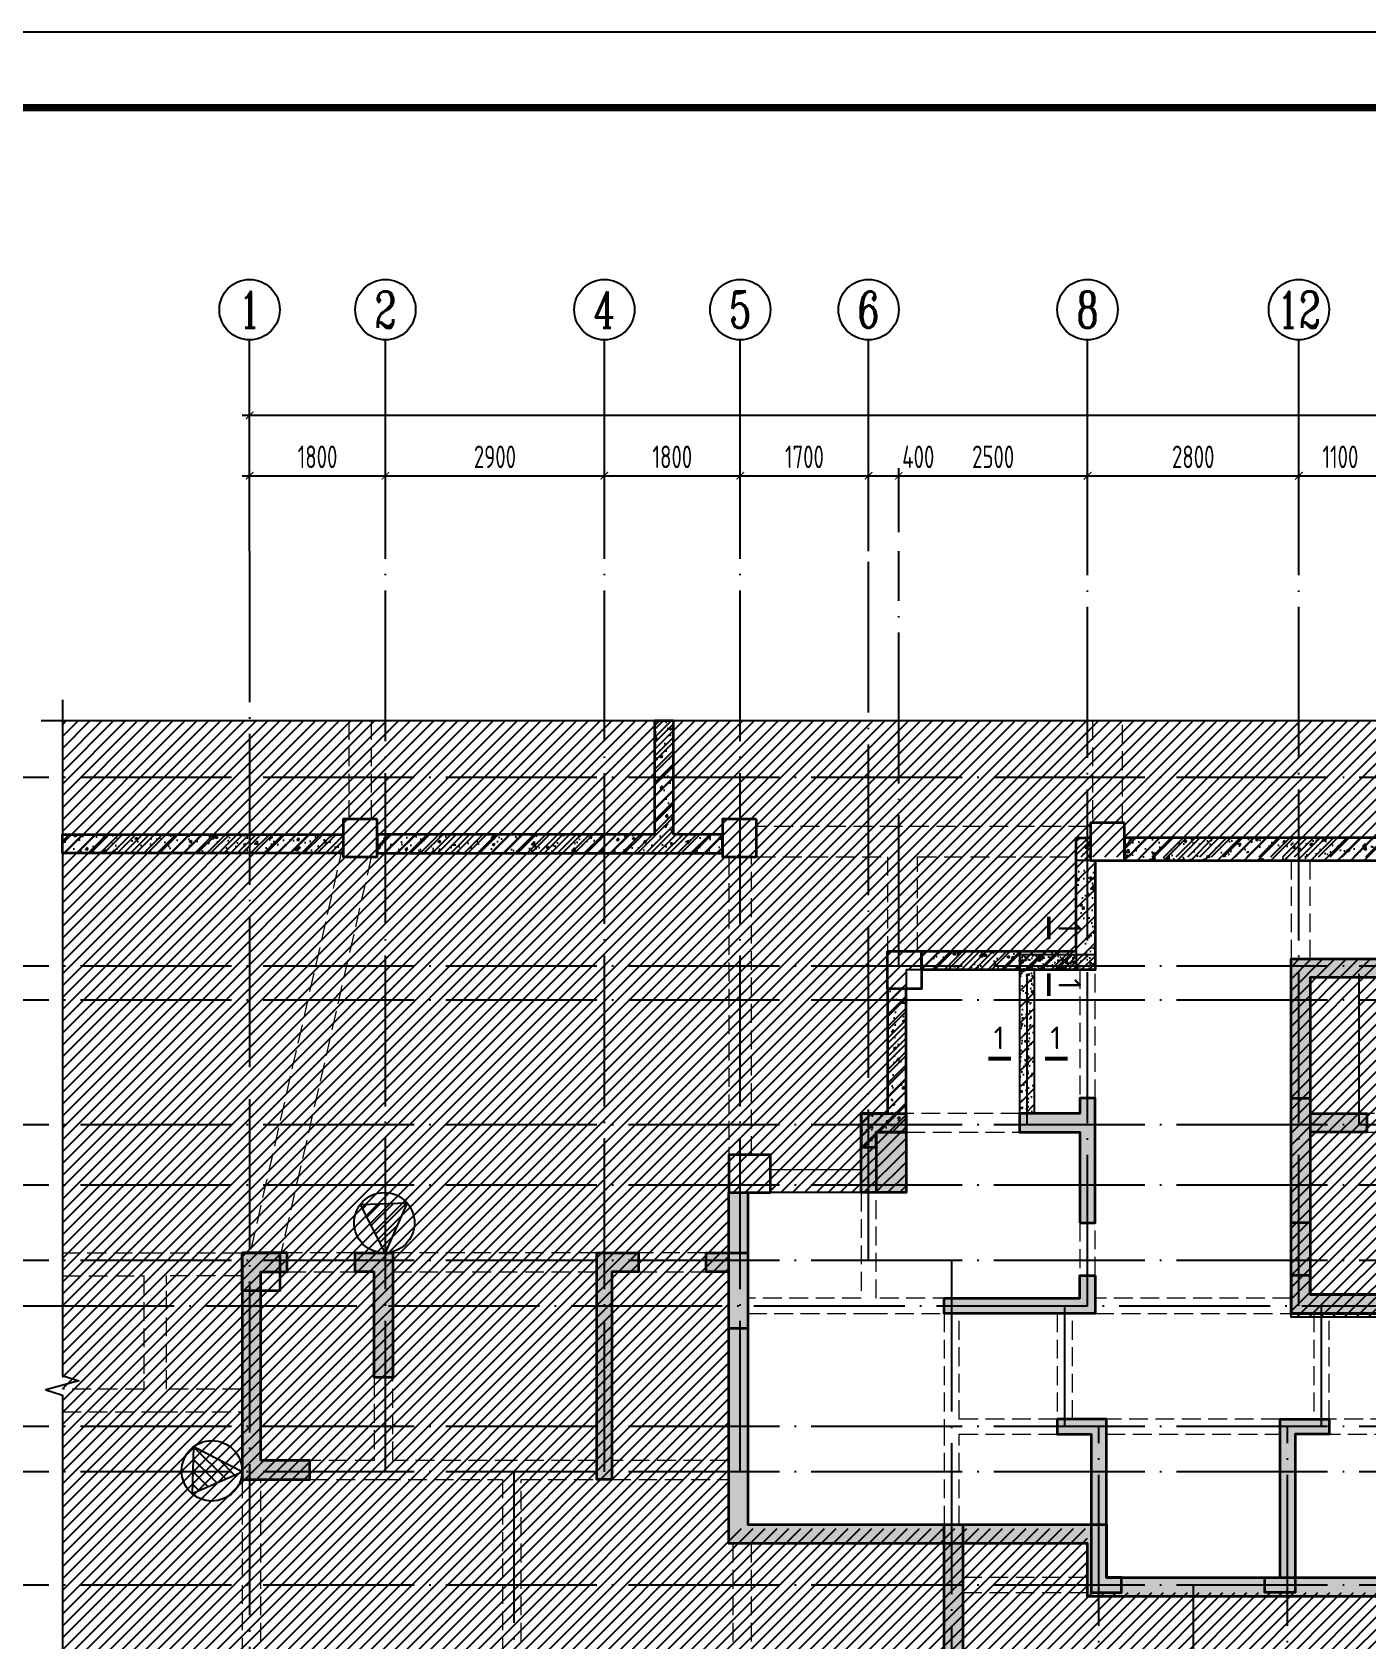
# Model space of a CAD drawing. Extents: x -655480 to 203344, y -294099 to 287156.
# Drawn here: x -194199 to -176519, y 204878 to 226182 of the extents above; entities that cross this region are included whole.
import ezdxf
from ezdxf.enums import TextEntityAlignment as Align

# ---------------------------------------------------------------- set-up
doc = ezdxf.new("R2010")
doc.units = 0
doc.header["$LTSCALE"] = 1000
for name, pattern in [('__DASH', [0.35, 0.25, -0.1]), ('DASH', [0.35, 0.25, -0.1]), ('DOTE', [2.42, 2, -0.2, 0.02, -0.2])]:
    doc.linetypes.add(name, pattern=pattern)
doc.layers.get('0').update_dxf_attribs({"linetype": 'CONTINUOUS'})
doc.layers.get('DEFPOINTS').update_dxf_attribs({"linetype": 'CONTINUOUS'})
for name, color, linetype in [('-TK', 7, 'CONTINUOUS'), ('A-AXIS', 1, 'CONTINUOUS'), ('A-DOTE', 10, 'DOTE'), ('AXIS_NUM', 7, 'CONTINUOUS'), ('dsptext_beam', 7, 'CONTINUOUS'), ('S-B板填充', 251, 'CONTINUOUS'), ('S-B板边线', 2, 'CONTINUOUS'), ('S-L主梁线', 4, 'DASH'), ('S-Q墙填充', 252, 'CONTINUOUS'), ('S-Q墙实线', 6, 'CONTINUOUS'), ('S-X详图标注', 3, 'CONTINUOUS'), ('S-Y一般标注', 3, 'CONTINUOUS'), ('THICK', 6, 'CONTINUOUS'), ('THIN', 7, 'CONTINUOUS'), ('轮廓线-核心筒', 7, 'CONTINUOUS')]:
    doc.layers.add(name, color=color, linetype=linetype)
for name, color, linetype, lineweight in [('WINDOW', 144, 'CONTINUOUS', 15), ('底图$0$砼柱', 2, 'CONTINUOUS', 35), ('板元', 253, 'CONTINUOUS', 18)]:
    doc.layers.add(name, color=color, linetype=linetype, lineweight=lineweight)
doc.styles.add('TSSD_Axis', font='complex.shx', dxfattribs={"width": 0.7, "bigfont": 'hztxt.shx'})
doc.styles.add('TSSD_DIMENSION', font='Tssdeng.shx', dxfattribs={"width": 0.7, "bigfont": 'tssdchn.shx'})
doc.styles.add('TSSD_Label', font='Tssdeng.shx', dxfattribs={"width": 0.7, "bigfont": 'hztxt.shx'})
doc.dimstyles.new('TSSD_100_100', dxfattribs={"dimtxt": 300, "dimasz": 100, "dimexe": 100, "dimexo": 250, "dimgap": 100, "dimtad": 1, "dimdec": 0, "dimzin": 0, "dimdsep": 46, "dimtxsty": 'TSSD_DIMENSION', "dimblk": 'ARCHTICK', "dimcen": 0, "dimdle": 100, "dimclrt": 7, "dimadec": 0, "dimazin": 0, "dimtfac": 1, "dimtdec": 0, "dimtix": 1, "dimtmove": 2, "dimatfit": 3, "dimldrblk": 'ARCHTICK', "dimfxl": 1, "dimtolj": 1, "dimtzin": 0, "dimarcsym": 0})
pattern_1 = [(45, (-1285947.3, -27275.25), (-88.388348, 88.388348), []), (50, (-1285947.3, -27275.25), (358.63009, -31.37607), [37.5, -412.5]), (355, (-1285947.3, -27275.25), (-69.37567, 376.09607), [30, -330]), (100.4514, (-1285917.4, -27277.87), (289.25469, 344.71977), [31.8701, -350.57106]), (46.1842, (-1285947.3, -27175.25), (533.62052, -82.7595), [56.25, -618.75]), (96.6356, (-1285902.83, -27182.15), (467.33135, 487.05894), [47.80514, -525.8565]), (351.1842, (-1285947.3, -27175.25), (467.33097, 487.0593), [45, -495]), (21, (-1285897.3, -27200.25), (298.45353, -201.309445), [37.5, -412.5]), (326, (-1285897.3, -27200.25), (121.65767, 362.57502), [30, -330]), (71.4514, (-1285872.43, -27217.03), (420.11131, 161.26525), [31.8701, -350.57106]), (37.5, (-1285947.3, -27275.25), (6.079928, 166.446927), [0, -326, 0, -335, 0, -331.25]), (7.5, (-1285947.3, -27275.25), (131.53477, 197.205856), [0, -191, 0, -318.5, 0, -126.25]), (327.5, (-1286058.8, -27275.25), (266.911218, -11.277436), [0, -125, 0, -390, 0, -517.5]), (317.5, (-1286108.8, -27275.25), (291.593085, 50.05249), [0, -162.5, 0, -259, 0, -367.5])]
pattern_2 = [(50, (196460.15, -212080.9), (215.17805, -18.82564), [22.5, -247.5]), (355, (196460.15, -212080.9), (-41.6254, 225.65764), [18, -198]), (100.4514, (196478.08, -212082.46), (173.55281, 206.83186), [19.12206, -210.34263]), (46.1842, (196460.15, -212020.9), (320.17231, -49.6557), [33.75, -371.25]), (96.6356, (196486.83, -212025.03), (280.3988, 292.23536), [28.6831, -315.5139]), (351.1842, (196460.15, -212020.9), (280.3986, 292.23558), [27, -297]), (21, (196490.15, -212035.9), (179.07212, -120.78567), [22.5, -247.5]), (326, (196490.15, -212035.9), (72.9946, 217.54501), [18, -198]), (71.4514, (196505.07, -212045.96), (252.06679, 96.75915), [19.12206, -210.34263]), (37.5, (196460.146, -212080.89), (3.647957, 99.868156), [0, -195.6, 0, -201, 0, -198.75]), (7.5, (196460.15, -212080.89), (78.92086, 118.323514), [0, -114.6, 0, -191.1, 0, -75.75]), (327.5, (196393.246, -212080.89), (160.14673, -6.766462), [0, -75, 0, -234, 0, -310.5]), (317.5, (196363.25, -212080.89), (174.95585, 30.031495), [0, -97.5, 0, -155.4, 0, -220.5]), (45, (196460.15, -212080.89), (-106.06602, 106.06602), [])]

# ---------------------------------------------------------------- blocks, each defined once
blk = doc.blocks.new('20210827.00122446')
at = {"layer": 'S-Q墙填充', "linetype": 'ByBlock'}
h = blk.add_hatch(dxfattribs=at)
h.set_pattern_fill('钢筋混凝土', color=252, scale=50)
h.set_pattern_definition(pattern_1)
h.paths.add_polyline_path([(-248397, -276949), (-248397, -275446), (-248647, -275446), (-248647, -276949), (-252322, -276949), (-252322, -277199), (-247747, -277199), (-247747, -276949)])
h = blk.add_hatch(dxfattribs=at)
h.set_pattern_fill('钢筋混凝土', color=252, scale=50)
h.set_pattern_definition(pattern_1)
h.paths.add_polyline_path([(-256492, -277199), (-256492, -276949), (-252772, -276949), (-252772, -277199)])
h = blk.add_hatch(dxfattribs=at)
h.set_pattern_fill('钢筋混凝土', color=252, scale=50)
h.set_pattern_definition(pattern_1)
h.paths.add_polyline_path([(-243062, -278496), (-243062, -276996), (-242872, -276996), (-242872, -277296), (-242812, -277296), (-242812, -278746), (-245112, -278746), (-245112, -278496)])
h = blk.add_hatch(dxfattribs=at)
h.set_pattern_fill('钢筋混凝土', color=252, scale=50)
h.set_pattern_definition(pattern_1)
h.paths.add_polyline_path([(-238612, -278596), (-238612, -276996), (-242422, -276996), (-242422, -277296), (-238862, -277296), (-238862, -278596)])
h = blk.add_hatch(dxfattribs=at)
h.set_pattern_fill('钢筋混凝土', color=252, scale=50)
h.set_pattern_definition(pattern_1)
h.paths.add_polyline_path([(-235662, -284946), (-237912, -284946), (-237912, -285146), (-238212, -285146), (-238212, -284696), (-237812, -284696), (-237812, -284416), (-237562, -284416), (-237562, -284696), (-235662, -284696), (-235662, -283296), (-237562, -283296), (-237562, -283796), (-237812, -283796), (-237812, -283446), (-238212, -283446), (-238212, -283296), (-240212, -283296), (-240212, -278596), (-239062, -278596), (-239062, -278846), (-239962, -278846), (-239962, -283046), (-235662, -283046), (-235662, -280646), (-228912, -280646), (-228912, -287046), (-236112, -287046), (-236112, -286796), (-235662, -286796), (-235662, -286346), (-235412, -286346), (-235412, -286796), (-229162, -286796), (-229162, -280896), (-235412, -280896), (-235412, -285346), (-235662, -285346)])
h = blk.add_hatch(dxfattribs=at)
h.set_pattern_fill('钢筋混凝土', color=252, scale=50)
h.set_pattern_definition(pattern_1)
h.paths.add_polyline_path([(-245562, -278996), (-245562, -280646), (-245912, -280646), (-245912, -281096), (-245712, -281096), (-245712, -280896), (-245312, -280896), (-245312, -278996)])
at = {"layer": 'S-Q墙填充'}
for points in [[(-243012, -282096), (-242812, -282096), (-242812, -280446), (-243012, -280446), (-243012, -280646), (-243812, -280646), (-243812, -280896), (-243012, -280896)], [(-239962, -282096), (-240212, -282096), (-240212, -280446), (-239962, -280446), (-239962, -280646), (-239212, -280646), (-239212, -280896), (-239962, -280896)], [(-245912, -280646), (-245312, -280646), (-245312, -281696), (-245912, -281696)], [(-245912, -280646), (-245312, -280646), (-245312, -280896), (-245712, -280896), (-245712, -281696), (-245912, -281696)], [(-253862, -285246), (-253862, -282746), (-253512, -282746), (-253512, -282496), (-254112, -282496), (-254112, -285496), (-253212, -285496), (-253212, -285246)], [(-252112, -282496), (-252112, -284146), (-252362, -284146), (-252362, -282746), (-252612, -282746), (-252612, -282496)], [(-248862, -282746), (-249212, -282746), (-249212, -285496), (-249412, -285496), (-249412, -282496), (-248862, -282496)], [(-247412, -282496), (-247412, -283496), (-247662, -283496), (-247662, -282746), (-247962, -282746), (-247962, -282496)], [(-242812, -282796), (-242812, -283296), (-244812, -283296), (-244812, -283096), (-243012, -283096), (-243012, -282796)], [(-240212, -282796), (-240212, -283296), (-238212, -283296), (-238212, -283046), (-239962, -283046), (-239962, -282796)], [(-243312, -284696), (-243312, -284896), (-242862, -284896), (-242862, -286996), (-242462, -286996), (-242462, -286796), (-242662, -286796), (-242662, -284696)], [(-239712, -284696), (-239712, -284896), (-240162, -284896), (-240162, -286996), (-240562, -286996), (-240562, -286796), (-240362, -286796), (-240362, -284696)], [(-244562, -286096), (-244562, -287996), (-244812, -287996), (-244812, -286096)]]:
    blk.add_hatch(color=252, dxfattribs=at).paths.add_polyline_path(points)
at = {"layer": 'S-Q墙填充', "linetype": 'ByBlock'}
h = blk.add_hatch(dxfattribs=at)
h.set_pattern_fill('钢筋混凝土', color=252, scale=50)
h.set_pattern_definition(pattern_1)
h.paths.add_polyline_path([(-247412, -281696), (-247412, -283196), (-247412, -286096), (-242662, -286096), (-242662, -286796), (-238212, -286796), (-238212, -286346), (-237912, -286346), (-237912, -286796), (-237312, -286796), (-237312, -287046), (-242912, -287046), (-242912, -286346), (-247662, -286346), (-247662, -281696)])
at = {"layer": 'S-L主梁线', "linetype": '__DASH', "lineweight": 18}
for p, q in [((-252697, -275446), (-252697, -276746)), ((-252397, -276746), (-252397, -275446)), ((-242847, -275446), (-242847, -276796)), ((-242447, -276796), (-242447, -275446)), ((-245412, -276846), (-247297, -276846)), ((-242912, -276846), (-245412, -276846)), ((-242872, -276846), (-242912, -276846)), ((-252772, -277083), (-254006, -282496)), ((-252399, -277246), (-253612, -282565)), ((-247662, -277246), (-247662, -281196)), ((-247362, -281196), (-247362, -277246)), ((-247297, -277246), (-245562, -277246)), ((-245562, -277246), (-245562, -278496)), ((-245162, -278496), (-245162, -277246)), ((-245162, -277246), (-243062, -277246)), ((-240212, -277296), (-240212, -278596)), ((-239962, -278596), (-239962, -277296)), ((-243812, -278746), (-243812, -280646)), ((-243612, -280646), (-243612, -278746)), ((-243012, -278746), (-243012, -280446)), ((-242812, -280446), (-242812, -278746)), ((-243812, -280646), (-245312, -280646)), ((-237712, -280646), (-239212, -280646)), ((-245312, -280896), (-243812, -280896)), ((-239212, -280896), (-237712, -280896)), ((-245912, -281696), (-245912, -283096)), ((-245712, -283096), (-245712, -281696)), ((-243012, -282096), (-243012, -282796)), ((-242812, -282796), (-242812, -282096)), ((-255212, -282499), (-256492, -282499)), ((-254112, -282499), (-255212, -282499)), ((-252612, -282496), (-253512, -282496)), ((-249412, -282496), (-252112, -282496)), ((-247962, -282496), (-248862, -282496)), ((-256492, -282799), (-255412, -282799)), ((-255412, -282796), (-255412, -284299)), ((-255112, -284299), (-255112, -282796)), ((-254112, -282799), (-255112, -282799)), ((-253512, -282746), (-252612, -282746)), ((-252112, -282746), (-249412, -282746)), ((-248862, -282746), (-247962, -282746)), ((-245912, -283096), (-247412, -283096)), ((-244712, -283096), (-245712, -283096)), ((-240212, -283096), (-242812, -283096)), ((-247412, -283296), (-245812, -283296)), ((-245812, -283296), (-244812, -283296)), ((-244812, -283296), (-244812, -284796)), ((-244612, -284696), (-244612, -283296)), ((-243312, -283296), (-243312, -284696)), ((-243112, -284696), (-243112, -283296)), ((-242812, -283296), (-240212, -283296)), ((-239912, -283296), (-239912, -284696)), ((-239712, -284696), (-239712, -283296)), ((-252362, -284146), (-252362, -285246)), ((-252112, -285246), (-252112, -284146)), ((-255412, -284299), (-256492, -284299)), ((-254120, -284299), (-255112, -284299)), ((-256492, -284599), (-255212, -284599)), ((-255212, -284599), (-254112, -284599)), ((-244812, -284796), (-244812, -286096)), ((-243312, -284696), (-244612, -284696)), ((-240362, -284696), (-242662, -284696)), ((-238212, -284696), (-239712, -284696)), ((-244612, -286096), (-244612, -284896)), ((-244612, -284896), (-243212, -284896)), ((-242662, -284896), (-240362, -284896)), ((-239812, -284896), (-238212, -284896)), ((-252362, -285246), (-253212, -285246)), ((-250512, -285246), (-252112, -285246)), ((-249412, -285246), (-250512, -285246)), ((-247662, -285246), (-249212, -285246)), ((-254112, -285496), (-254112, -288346)), ((-253862, -288346), (-253862, -285496)), ((-253212, -285496), (-252262, -285496)), ((-252262, -285496), (-250662, -285496)), ((-250662, -285496), (-250662, -288346)), ((-250412, -285496), (-249412, -285496)), ((-250412, -288346), (-250412, -285496)), ((-249212, -285496), (-247662, -285496)), ((-247612, -286346), (-247612, -289746)), ((-247362, -289746), (-247362, -286346)), ((-242912, -286796), (-244562, -286796)), ((-244562, -286996), (-242912, -286996))]:
    blk.add_line(p, q, dxfattribs=at)
at = {"layer": 'S-Q墙实线', "lineweight": 35}
for points in [[(-248397, -276949), (-248397, -275446), (-248647, -275446), (-248647, -276949), (-252322, -276949), (-252322, -277199), (-247747, -277199), (-247747, -276949), (-248397, -276949)], [(-243062, -278496), (-243062, -276996), (-242872, -276996), (-242872, -277296), (-242812, -277296), (-242812, -278746), (-245112, -278746), (-245112, -278496), (-243062, -278496)], [(-238212, -283296), (-240212, -283296), (-240212, -278596), (-239062, -278596)], [(-239062, -278846), (-239962, -278846), (-239962, -283046), (-235662, -283046)], [(-245562, -278996), (-245562, -280646), (-245912, -280646), (-245912, -281096), (-245712, -281096), (-245712, -280896), (-245312, -280896), (-245312, -278996), (-245562, -278996)], [(-247412, -281696), (-247412, -283196), (-247412, -286096), (-242662, -286096), (-242662, -286796), (-238212, -286796), (-238212, -286346), (-237912, -286346), (-237912, -286796), (-237312, -286796), (-237312, -287046), (-242912, -287046), (-242912, -286346), (-247662, -286346), (-247662, -281696), (-247412, -281696)]]:
    blk.add_lwpolyline(points, dxfattribs=at)
for points in [[(-256492, -277199), (-256492, -276949), (-252772, -276949), (-252772, -277199)], [(-238612, -278596), (-238612, -276996), (-242422, -276996), (-242422, -277296), (-238862, -277296), (-238862, -278596)], [(-243012, -282096), (-242812, -282096), (-242812, -280446), (-243012, -280446), (-243012, -280646), (-243812, -280646), (-243812, -280896), (-243012, -280896)], [(-239962, -282096), (-240212, -282096), (-240212, -280446), (-239962, -280446), (-239962, -280646), (-239212, -280646), (-239212, -280896), (-239962, -280896)], [(-245912, -280646), (-245312, -280646), (-245312, -280896), (-245712, -280896), (-245712, -281696), (-245912, -281696)], [(-253862, -285246), (-253862, -282746), (-253512, -282746), (-253512, -282496), (-254112, -282496), (-254112, -285496), (-253212, -285496), (-253212, -285246)], [(-252112, -282496), (-252112, -284146), (-252362, -284146), (-252362, -282746), (-252612, -282746), (-252612, -282496)], [(-248862, -282746), (-249212, -282746), (-249212, -285496), (-249412, -285496), (-249412, -282496), (-248862, -282496)], [(-247412, -282496), (-247412, -283496), (-247662, -283496), (-247662, -282746), (-247962, -282746), (-247962, -282496)], [(-242812, -282796), (-242812, -283296), (-244812, -283296), (-244812, -283096), (-243012, -283096), (-243012, -282796)], [(-240212, -282796), (-240212, -283296), (-238212, -283296), (-238212, -283046), (-239962, -283046), (-239962, -282796)], [(-243312, -284696), (-243312, -284896), (-242862, -284896), (-242862, -286996), (-242462, -286996), (-242462, -286796), (-242662, -286796), (-242662, -284696)], [(-239712, -284696), (-239712, -284896), (-240162, -284896), (-240162, -286996), (-240562, -286996), (-240562, -286796), (-240362, -286796), (-240362, -284696)], [(-244562, -286096), (-244562, -287996), (-244812, -287996), (-244812, -286096)]]:
    blk.add_lwpolyline(points, close=True, dxfattribs=at)
at = {"layer": 'THIN'}
for points in [[(-202250, -275446), (-229381, -275446), (-229451, -275666), (-229571, -275226), (-229641, -275446), (-256772, -275446)], [(-256492, -275166), (-256492, -284118), (-256272, -284188), (-256712, -284308), (-256492, -284378), (-256492, -293330)]]:
    blk.add_lwpolyline(points, dxfattribs=at)
at = {"layer": 'WINDOW', "linetype": 'ByBlock'}
blk.add_lwpolyline([(-247112, -281696), (-245912, -281696), (-245912, -281396), (-247112, -281396)], close=True, dxfattribs=at)
at = {"layer": '底图$0$砼柱', "color": 3, "lineweight": 35}
for points in [[(-252322, -276746), (-252772, -276746), (-252772, -277246), (-252322, -277246)], [(-247297, -276746), (-247747, -276746), (-247747, -277246), (-247297, -277246)], [(-242422, -276796), (-242872, -276796), (-242872, -277296), (-242422, -277296)], [(-245562, -278496), (-245112, -278496), (-245112, -278996), (-245562, -278996)], [(-245912, -280646), (-245312, -280646), (-245312, -281696), (-245912, -281696)], [(-247112, -281196), (-247662, -281196), (-247662, -281696), (-247112, -281696)], [(-254112, -282496), (-253612, -282496), (-253612, -282996), (-254112, -282996)]]:
    blk.add_lwpolyline(points, close=True, dxfattribs=at)
at = {"layer": '轮廓线-核心筒', "linetype": 'ByBlock'}
blk.add_lwpolyline([(-242662, -286096), (-242662, -286796), (-238462, -286796), (-238462, -284746), (-238462, -283346), (-240212, -283346), (-240212, -278596), (-240212, -278596), (-240212, -278596), (-238862, -278596), (-238862, -277296), (-243062, -277296), (-243062, -278746), (-245312, -278746), (-245312, -278746), (-245312, -278746), (-245312, -281696), (-247412, -281696), (-247412, -286096)], close=True, dxfattribs=at)
blk = doc.blocks.new('ts_axno')
at = {"color": 0, "linetype": 'ByBlock', "lineweight": -2}
blk.add_circle((0, 0), 0.5, dxfattribs=at)
at = {"color": 0, "linetype": 'ByBlock', "lineweight": -2, "style": 'TSSD_Axis', "width": 0.7}
blk.add_attdef('A', text='', height=0.6, dxfattribs=at).set_placement((0, 0), align=Align.MIDDLE_CENTER)
blk = doc.blocks.new('_ArchTick')
at = {"color": 0, "linetype": 'ByBlock', "const_width": 0.15}
blk.add_lwpolyline([(-0.5, -0.5), (0.5, 0.5)], dxfattribs=at)
blk = doc.blocks.new('*D472')
at = {"layer": 'DEFPOINTS', "color": 0, "transparency": 16777216}
for p in [(-193091, 288113), (-194891, 287113), (-193091, 287113)]:
    blk.add_point(p, dxfattribs=at)
at = {"layer": 'S-Y一般标注', "color": 0, "lineweight": -2, "transparency": 16777216}
for p, q in [((-194991, 288113), (-192991, 288113)), ((-194891, 287363), (-194891, 288213)), ((-193091, 287363), (-193091, 288213))]:
    blk.add_line(p, q, dxfattribs=at)
at = {"layer": 'S-Y一般标注', "color": 0, "lineweight": -2, "transparency": 16777216, "xscale": 100, "yscale": 100, "zscale": 100, "rotation": 180}
blk.add_blockref('_ArchTick', (-194891, 288113), dxfattribs=at)
at = {"layer": 'S-Y一般标注', "color": 0, "lineweight": -2, "transparency": 16777216, "xscale": 100, "yscale": 100, "zscale": 100}
blk.add_blockref('_ArchTick', (-193091, 288113), dxfattribs=at)
at = {"layer": 'S-Y一般标注', "color": 7, "transparency": 16777216, "insert": (-193991, 288363), "char_height": 300, "attachment_point": 5, "style": 'TSSD_DIMENSION'}
blk.add_mtext('\\A1;1800', dxfattribs=at)
blk = doc.blocks.new('*D473')
at = {"layer": 'DEFPOINTS', "color": 0, "transparency": 16777216}
for p in [(-190191, 288113), (-193091, 287113), (-190191, 287113)]:
    blk.add_point(p, dxfattribs=at)
at = {"layer": 'S-Y一般标注', "color": 0, "lineweight": -2, "transparency": 16777216}
for p, q in [((-193191, 288113), (-190091, 288113)), ((-193091, 287363), (-193091, 288213)), ((-190191, 287363), (-190191, 288213))]:
    blk.add_line(p, q, dxfattribs=at)
at = {"layer": 'S-Y一般标注', "color": 0, "lineweight": -2, "transparency": 16777216, "xscale": 100, "yscale": 100, "zscale": 100, "rotation": 180}
blk.add_blockref('_ArchTick', (-193091, 288113), dxfattribs=at)
at = {"layer": 'S-Y一般标注', "color": 0, "lineweight": -2, "transparency": 16777216, "xscale": 100, "yscale": 100, "zscale": 100}
blk.add_blockref('_ArchTick', (-190191, 288113), dxfattribs=at)
at = {"layer": 'S-Y一般标注', "color": 7, "transparency": 16777216, "insert": (-191641, 288363), "char_height": 300, "attachment_point": 5, "style": 'TSSD_DIMENSION'}
blk.add_mtext('\\A1;2900', dxfattribs=at)
blk = doc.blocks.new('*D474')
at = {"layer": 'DEFPOINTS', "color": 0, "transparency": 16777216}
for p in [(-188391, 288113), (-190191, 287113), (-188391, 287113)]:
    blk.add_point(p, dxfattribs=at)
at = {"layer": 'S-Y一般标注', "color": 0, "lineweight": -2, "transparency": 16777216}
for p, q in [((-190291, 288113), (-188291, 288113)), ((-190191, 287363), (-190191, 288213)), ((-188391, 287363), (-188391, 288213))]:
    blk.add_line(p, q, dxfattribs=at)
at = {"layer": 'S-Y一般标注', "color": 0, "lineweight": -2, "transparency": 16777216, "xscale": 100, "yscale": 100, "zscale": 100, "rotation": 180}
blk.add_blockref('_ArchTick', (-190191, 288113), dxfattribs=at)
at = {"layer": 'S-Y一般标注', "color": 0, "lineweight": -2, "transparency": 16777216, "xscale": 100, "yscale": 100, "zscale": 100}
blk.add_blockref('_ArchTick', (-188391, 288113), dxfattribs=at)
at = {"layer": 'S-Y一般标注', "color": 7, "transparency": 16777216, "insert": (-189291, 288363), "char_height": 300, "attachment_point": 5, "style": 'TSSD_DIMENSION'}
blk.add_mtext('\\A1;1800', dxfattribs=at)
blk = doc.blocks.new('*D475')
at = {"layer": 'DEFPOINTS', "color": 0, "transparency": 16777216}
for p in [(-186691, 288113), (-188391, 287113), (-186691, 287113)]:
    blk.add_point(p, dxfattribs=at)
at = {"layer": 'S-Y一般标注', "color": 0, "lineweight": -2, "transparency": 16777216}
for p, q in [((-188491, 288113), (-186591, 288113)), ((-188391, 287363), (-188391, 288213)), ((-186691, 287363), (-186691, 288213))]:
    blk.add_line(p, q, dxfattribs=at)
at = {"layer": 'S-Y一般标注', "color": 0, "lineweight": -2, "transparency": 16777216, "xscale": 100, "yscale": 100, "zscale": 100, "rotation": 180}
blk.add_blockref('_ArchTick', (-188391, 288113), dxfattribs=at)
at = {"layer": 'S-Y一般标注', "color": 0, "lineweight": -2, "transparency": 16777216, "xscale": 100, "yscale": 100, "zscale": 100}
blk.add_blockref('_ArchTick', (-186691, 288113), dxfattribs=at)
at = {"layer": 'S-Y一般标注', "color": 7, "transparency": 16777216, "insert": (-187541, 288363), "char_height": 300, "attachment_point": 5, "style": 'TSSD_DIMENSION'}
blk.add_mtext('\\A1;1700', dxfattribs=at)
blk = doc.blocks.new('*D476')
at = {"layer": 'DEFPOINTS', "color": 0, "transparency": 16777216}
for p in [(-186291, 288113), (-186691, 287113), (-186291, 287113)]:
    blk.add_point(p, dxfattribs=at)
at = {"layer": 'S-Y一般标注', "color": 0, "lineweight": -2, "transparency": 16777216}
for p, q in [((-186791, 288113), (-186191, 288113)), ((-186691, 287363), (-186691, 288213)), ((-186291, 287363), (-186291, 288213))]:
    blk.add_line(p, q, dxfattribs=at)
at = {"layer": 'S-Y一般标注', "color": 0, "lineweight": -2, "transparency": 16777216, "xscale": 100, "yscale": 100, "zscale": 100, "rotation": 180}
blk.add_blockref('_ArchTick', (-186691, 288113), dxfattribs=at)
at = {"layer": 'S-Y一般标注', "color": 0, "lineweight": -2, "transparency": 16777216, "xscale": 100, "yscale": 100, "zscale": 100}
blk.add_blockref('_ArchTick', (-186291, 288113), dxfattribs=at)
at = {"layer": 'S-Y一般标注', "color": 7, "transparency": 16777216, "insert": (-186033, 288363), "char_height": 300, "attachment_point": 5, "style": 'TSSD_DIMENSION'}
blk.add_mtext('\\A1;400', dxfattribs=at)
blk = doc.blocks.new('*D477')
at = {"layer": 'DEFPOINTS', "color": 0, "transparency": 16777216}
for p in [(-180991, 288113), (-183791, 287113), (-180991, 287113)]:
    blk.add_point(p, dxfattribs=at)
at = {"layer": 'S-Y一般标注', "color": 0, "lineweight": -2, "transparency": 16777216}
for p, q in [((-183891, 288113), (-180891, 288113)), ((-183791, 287363), (-183791, 288213)), ((-180991, 287363), (-180991, 288213))]:
    blk.add_line(p, q, dxfattribs=at)
at = {"layer": 'S-Y一般标注', "color": 0, "lineweight": -2, "transparency": 16777216, "xscale": 100, "yscale": 100, "zscale": 100, "rotation": 180}
blk.add_blockref('_ArchTick', (-183791, 288113), dxfattribs=at)
at = {"layer": 'S-Y一般标注', "color": 0, "lineweight": -2, "transparency": 16777216, "xscale": 100, "yscale": 100, "zscale": 100}
blk.add_blockref('_ArchTick', (-180991, 288113), dxfattribs=at)
at = {"layer": 'S-Y一般标注', "color": 7, "transparency": 16777216, "insert": (-182391, 288363), "char_height": 300, "attachment_point": 5, "style": 'TSSD_DIMENSION'}
blk.add_mtext('\\A1;2800', dxfattribs=at)
blk = doc.blocks.new('*D478')
at = {"layer": 'DEFPOINTS', "color": 0, "transparency": 16777216}
for p in [(-179891, 288113), (-180991, 287113), (-179891, 287113)]:
    blk.add_point(p, dxfattribs=at)
at = {"layer": 'S-Y一般标注', "color": 0, "lineweight": -2, "transparency": 16777216}
for p, q in [((-181091, 288113), (-179791, 288113)), ((-180991, 287363), (-180991, 288213)), ((-179891, 287363), (-179891, 288213))]:
    blk.add_line(p, q, dxfattribs=at)
at = {"layer": 'S-Y一般标注', "color": 0, "lineweight": -2, "transparency": 16777216, "xscale": 100, "yscale": 100, "zscale": 100, "rotation": 180}
blk.add_blockref('_ArchTick', (-180991, 288113), dxfattribs=at)
at = {"layer": 'S-Y一般标注', "color": 0, "lineweight": -2, "transparency": 16777216, "xscale": 100, "yscale": 100, "zscale": 100}
blk.add_blockref('_ArchTick', (-179891, 288113), dxfattribs=at)
at = {"layer": 'S-Y一般标注', "color": 7, "transparency": 16777216, "insert": (-180441, 288363), "char_height": 300, "attachment_point": 5, "style": 'TSSD_DIMENSION'}
blk.add_mtext('\\A1;1100', dxfattribs=at)
blk = doc.blocks.new('*D494')
at = {"layer": 'DEFPOINTS', "color": 0, "transparency": 16777216}
for p in [(-144891, 288913), (-194891, 287113), (-144891, 287113)]:
    blk.add_point(p, dxfattribs=at)
at = {"layer": 'S-Y一般标注', "color": 0, "lineweight": -2, "transparency": 16777216}
for p, q in [((-194991, 288913), (-144791, 288913)), ((-194891, 287363), (-194891, 289013)), ((-144891, 287363), (-144891, 289013))]:
    blk.add_line(p, q, dxfattribs=at)
at = {"layer": 'S-Y一般标注', "color": 0, "lineweight": -2, "transparency": 16777216, "xscale": 100, "yscale": 100, "zscale": 100, "rotation": 180}
blk.add_blockref('_ArchTick', (-194891, 288913), dxfattribs=at)
at = {"layer": 'S-Y一般标注', "color": 0, "lineweight": -2, "transparency": 16777216, "xscale": 100, "yscale": 100, "zscale": 100}
blk.add_blockref('_ArchTick', (-144891, 288913), dxfattribs=at)
at = {"layer": 'S-Y一般标注', "color": 7, "transparency": 16777216, "insert": (-169891, 289163), "char_height": 300, "attachment_point": 5, "style": 'TSSD_DIMENSION'}
blk.add_mtext('\\A1;50000', dxfattribs=at)
blk = doc.blocks.new('*D507')
at = {"layer": 'DEFPOINTS', "color": 0, "transparency": 16777216}
for p in [(-183791, 288113), (-186291, 287113), (-183791, 287113)]:
    blk.add_point(p, dxfattribs=at)
at = {"layer": 'S-Y一般标注', "color": 0, "lineweight": -2, "transparency": 16777216}
for p, q in [((-186391, 288113), (-183691, 288113)), ((-186291, 287363), (-186291, 288213)), ((-183791, 287363), (-183791, 288213))]:
    blk.add_line(p, q, dxfattribs=at)
at = {"layer": 'S-Y一般标注', "color": 0, "lineweight": -2, "transparency": 16777216, "xscale": 100, "yscale": 100, "zscale": 100, "rotation": 180}
blk.add_blockref('_ArchTick', (-186291, 288113), dxfattribs=at)
at = {"layer": 'S-Y一般标注', "color": 0, "lineweight": -2, "transparency": 16777216, "xscale": 100, "yscale": 100, "zscale": 100}
blk.add_blockref('_ArchTick', (-183791, 288113), dxfattribs=at)
at = {"layer": 'S-Y一般标注', "color": 7, "transparency": 16777216, "insert": (-185041, 288363), "char_height": 300, "attachment_point": 5, "style": 'TSSD_DIMENSION'}
blk.add_mtext('\\A1;2500', dxfattribs=at)
blk = doc.blocks.new('A1')
blk.add_lwpolyline([(0, 59400), (0, 0), (84100, 0), (84100, 59400)], close=True)
at = {"const_width": 100}
blk.add_lwpolyline([(2500, 58400), (2500, 1000), (83100, 1000), (83100, 58400)], close=True, dxfattribs=at)
blk = doc.blocks.new('20210825.10535029')
at = {"layer": 'S-B板填充'}
h = blk.add_hatch(dxfattribs=at)
h.set_pattern_fill('ARMORED', color=2, scale=30, style=0)
h.set_pattern_definition(pattern_2)
h.paths.add_polyline_path([(412, 1900), (1412, 1900), (1412, 2100), (412, 2100)])
h = blk.add_hatch(dxfattribs=at)
h.set_pattern_fill('ARMORED', color=2, scale=30, style=0)
h.set_pattern_definition(pattern_2)
h.paths.add_polyline_path([(412, 0), (612, 0), (612, 1900), (412, 1900)])
at = {"layer": 'S-B板边线', "color": 2}
for points in [[(412, 1900), (1412, 1900), (1412, 2100), (412, 2100)], [(412, 0), (612, 0), (612, 1900), (412, 1900)]]:
    blk.add_lwpolyline(points, close=True, dxfattribs=at)
at = {"layer": 'THICK', "const_width": 50}
for points in [[(300, 725), (0, 725)], [(751, 725), (1051, 725)]]:
    blk.add_lwpolyline(points, dxfattribs=at)
at = {"layer": 'THICK', "style": 'TSSD_Label'}
for p in [(69, 850), (820, 850)]:
    blk.add_text('1', height=300, dxfattribs=at).set_placement(p)
blk = doc.blocks.new('20210825.10540625')
at = {"layer": 'THICK', "const_width": 50}
for points in [[(801, 2306), (801, 2606)], [(801, 1855), (801, 1555)]]:
    blk.add_lwpolyline(points, dxfattribs=at)
at = {"layer": 'dsptext_beam'}
blk.add_blockref('20210825.10535029', (0, 0), dxfattribs=at)
at = {"layer": 'THICK', "style": 'TSSD_Label'}
for p in [(926, 2537), (926, 1786)]:
    blk.add_text('1', height=300, rotation=270, dxfattribs=at).set_placement(p)
blk = doc.blocks.new('20210825.04523959')
at = {"layer": 'S-X详图标注'}
h = blk.add_hatch(dxfattribs=at)
h.set_pattern_fill('METAL', color=256, scale=30, style=0)
h.set_pattern_definition([(45, (180724.62, -414693.95), (-84.852814, 84.852814), [])])
h.paths.add_polyline_path([(2698, 9500), (2367, 10143), (2986, 10163)])
h = blk.add_hatch(dxfattribs=at)
h.set_pattern_fill('METAL', color=256, scale=30, angle=-90, style=0)
h.set_pattern_definition([(315, (-210953.7, -104935.58), (84.852814, 84.852814), [])])
h.paths.add_polyline_path([(800, 6600), (157, 6930), (137, 6312)])
for points in [[(2698, 9500), (2367, 10143), (2986, 10163), (2698, 9500)], [(800, 6600), (157, 6930), (137, 6312), (800, 6600)]]:
    blk.add_lwpolyline(points, dxfattribs=at)
for centre in [(2685, 9900), (400, 6613)]:
    blk.add_circle(centre, 400, dxfattribs=at)
blk = doc.blocks.new('20210827.00163710')
at = {"layer": 'A-AXIS'}
for p, q in [((-250172, -268230.2), (-250172, -265430.2)), ((-248372, -268230.2), (-248372, -265430.2)), ((-245472, -268230.2), (-245472, -265430.2)), ((-243672, -268230.2), (-243672, -265430.2)), ((-241972, -268230.2), (-241972, -265430.2)), ((-239072, -268230.2), (-239072, -265430.2)), ((-236272, -268230.2), (-236272, -265430.2))]:
    blk.add_line(p, q, dxfattribs=at)
at = {"layer": 'A-DOTE'}
for p, q in [((-250172, -268230.2), (-250172, -289730.2)), ((-248372, -280430.2), (-248372, -268230.2)), ((-245472, -280430.2), (-245472, -268230.2)), ((-243672, -280430.2), (-243672, -268230.2)), ((-241972, -277630.2), (-241972, -268230.2)), ((-241572, -273730.2), (-241572, -268230.2)), ((-239072, -278229.9), (-239072, -268230.2)), ((-236272, -278229.9), (-236272, -268230.2)), ((-197172, -271230.2), (-253172, -271230.2)), ((-197172, -273730.2), (-253172, -273730.2)), ((-239872, -275830.2), (-239872, -273730.2)), ((-235472, -275830.2), (-235472, -273730.2)), ((-197172, -274180.2), (-253172, -274180.2)), ((-197172, -275830.2), (-253172, -275830.2)), ((-197172, -276630.2), (-253172, -276630.2)), ((-197172, -277630.2), (-253172, -277630.2)), ((-240871.8, -277630.2), (-240872, -289730.2)), ((-253172, -278229.9), (-197172, -278229.9)), ((-239372, -279830.2), (-239372, -278230.2)), ((-235972, -279830.2), (-235972, -278230.2)), ((-197172, -279830.2), (-253172, -279830.2)), ((-238922, -289730.2), (-238922, -279830.2)), ((-236422, -289730.2), (-236422, -279830.2)), ((-197172, -280430.2), (-253172, -280430.2)), ((-246672, -280430.2), (-246672, -289730.2)), ((-197172, -281930.2), (-253172, -281930.2)), ((-237672, -281930.2), (-237672, -289730.2))]:
    blk.add_line(p, q, dxfattribs=at)
at = {"layer": 'A-AXIS'}
ref = blk.add_blockref('ts_axno', (-250172, -265030.2), dxfattribs=dict(at, xscale=800, yscale=800, zscale=800))
ref.add_attrib('1', '1', dxfattribs={"layer": 'AXIS_NUM', "height": 480, "style": 'TSSD_Axis', "width": 0.7}).set_placement((-250172, -265030.2), align=Align.MIDDLE_CENTER)
ref = blk.add_blockref('ts_axno', (-248372, -265030.2), dxfattribs=dict(at, xscale=800, yscale=800, zscale=800))
ref.add_attrib('2', '2', dxfattribs={"layer": 'AXIS_NUM', "height": 480, "style": 'TSSD_Axis', "width": 0.7}).set_placement((-248372, -265030.2), align=Align.MIDDLE_CENTER)
ref = blk.add_blockref('ts_axno', (-245472, -265030.2), dxfattribs=dict(at, xscale=800, yscale=800, zscale=800))
ref.add_attrib('3', '4', dxfattribs={"layer": 'AXIS_NUM', "height": 480, "style": 'TSSD_Axis', "width": 0.7}).set_placement((-245472, -265030.2), align=Align.MIDDLE_CENTER)
ref = blk.add_blockref('ts_axno', (-243672, -265030.2), dxfattribs=dict(at, xscale=800, yscale=800, zscale=800))
ref.add_attrib('4', '5', dxfattribs={"layer": 'AXIS_NUM', "height": 480, "style": 'TSSD_Axis', "width": 0.7}).set_placement((-243672, -265030.2), align=Align.MIDDLE_CENTER)
ref = blk.add_blockref('ts_axno', (-241972, -265030.2), dxfattribs=dict(at, xscale=800, yscale=800, zscale=800))
ref.add_attrib('5', '6', dxfattribs={"layer": 'AXIS_NUM', "height": 480, "style": 'TSSD_Axis', "width": 0.7}).set_placement((-241972, -265030.2), align=Align.MIDDLE_CENTER)
ref = blk.add_blockref('ts_axno', (-239072, -265030.2), dxfattribs=dict(at, xscale=800, yscale=800, zscale=800))
ref.add_attrib('6', '8', dxfattribs={"layer": 'AXIS_NUM', "height": 480, "style": 'TSSD_Axis', "width": 0.7}).set_placement((-239072, -265030.2), align=Align.MIDDLE_CENTER)
ref = blk.add_blockref('ts_axno', (-236272, -265030.2), dxfattribs=dict(at, xscale=800, yscale=800, zscale=800))
ref.add_attrib('7', '12', dxfattribs={"layer": 'AXIS_NUM', "height": 480, "style": 'TSSD_Axis', "width": 0.7}).set_placement((-236272, -265030.2), align=Align.MIDDLE_CENTER)
at = {"layer": 'S-Y一般标注'}
for base, p1, p2, picture, middle in [((-200172, -266430.2), (-250172, -268230.2), (-200172, -268230.2), '*D494', (-225172, -266180.2)), ((-248372, -267230.2), (-250172, -268230.2), (-248372, -268230.2), '*D472', (-249272, -266980.2)), ((-245472, -267230.2), (-248372, -268230.2), (-245472, -268230.2), '*D473', (-246922, -266980.2)), ((-243672, -267230.2), (-245472, -268230.2), (-243672, -268230.2), '*D474', (-244572, -266980.2)), ((-241972, -267230.2), (-243672, -268230.2), (-241972, -268230.2), '*D475', (-242822, -266980.2)), ((-239072, -267230.2), (-241572, -268230.2), (-239072, -268230.2), '*D507', (-240322, -266980.2)), ((-236272, -267230.2), (-239072, -268230.2), (-236272, -268230.2), '*D477', (-237672, -266980.2)), ((-235172, -267230.2), (-236272, -268230.2), (-235172, -268230.2), '*D478', (-235722, -266980.2))]:
    dim = blk.add_linear_dim(base=base, p1=p1, p2=p2, dimstyle='TSSD_100_100', dxfattribs=at)
    dim.commit()
    dim.dimension.update_dxf_attribs({"geometry": picture, "text_midpoint": middle, "insert": (-55280.9, -555343.3)})
dim = blk.add_linear_dim(base=(-241572, -267230.2), p1=(-241972, -268230.2), p2=(-241572, -268230.2), dimstyle='TSSD_100_100', dxfattribs=at)
dim.commit()
dim.dimension.update_dxf_attribs({"geometry": '*D476', "text_midpoint": (-241313.9, -266980.2), "dimtype": 128, "insert": (-55280.9, -555343.3)})

msp = doc.modelspace()

# ---------------------------------------------------------------- hatches: boundary and pattern name
at = {"true_color": 0x636466}
h = msp.add_hatch(dxfattribs=at)
h.set_pattern_fill('ANSI31', color=251, scale=70)
h.set_pattern_definition([(45, (21441.02, -420162.03), (-78.577241, 78.577241), [])])
h.paths.add_polyline_path([(-176168.85, 213904.92), (-176168.86, 215254.93), (-180368.87, 215254.91), (-180368.84, 213754.94), (-182619.07, 213754.91), (-182618.64, 210804.91), (-184968.86, 210804.93), (-184968.86, 206354.92), (-180218.86, 206354.92), (-180218.85, 205504.93), (-175768.86, 205505), (-175768.85, 207555.01), (-175768.85, 207554.83), (-175768.86, 209154.88), (-177518.86, 209154.97), (-177518.85, 213904.92)], flags=16)
h.paths.add_polyline_path([(-152018.85, 214254.95), (-152018.86, 215204.04), (-155368.85, 215205.81), (-155368.86, 213604.92), (-155368.76, 213604.92), (-155368.95, 209204.93), (-159918.85, 209204.92), (-159918.8, 206404.92), (-156868.86, 206404.92), (-156868.86, 205704.92), (-152468.81, 205704.92), (-152468.81, 207604.93), (-150518.86, 207604.91), (-150518.85, 209204.93), (-149768.78, 209204.91), (-149768.78, 214254.9)], flags=16)
h.paths.add_polyline_path([(-193799.05, 217054.92), (-139836.95, 217054.92), (-139836.95, 199450.49), (-193799.05, 199450.49)])

# ---------------------------------------------------------------- block references
at = {"layer": '-TK'}
msp.add_blockref('A1', (-206460.15, 166782.28), dxfattribs=at)
at = {"layer": 'A-DOTE', "color": 2}
msp.add_blockref('20210827.00163710', (58853.12, 487535.14), dxfattribs=at)
at = {"layer": 'dsptext_beam'}
msp.add_blockref('20210825.10540625', (-181531.1, 211854.92), dxfattribs=at)
at = {"layer": 'S-Q墙实线', "color": 2}
msp.add_blockref('20210827.00122446', (62692.93, 492500.76), dxfattribs=at)
at = {"layer": '板元'}
msp.add_blockref('20210825.04523959', (-192218.63, 200505.06), dxfattribs=at)

doc.saveas('drawing.dxf')
